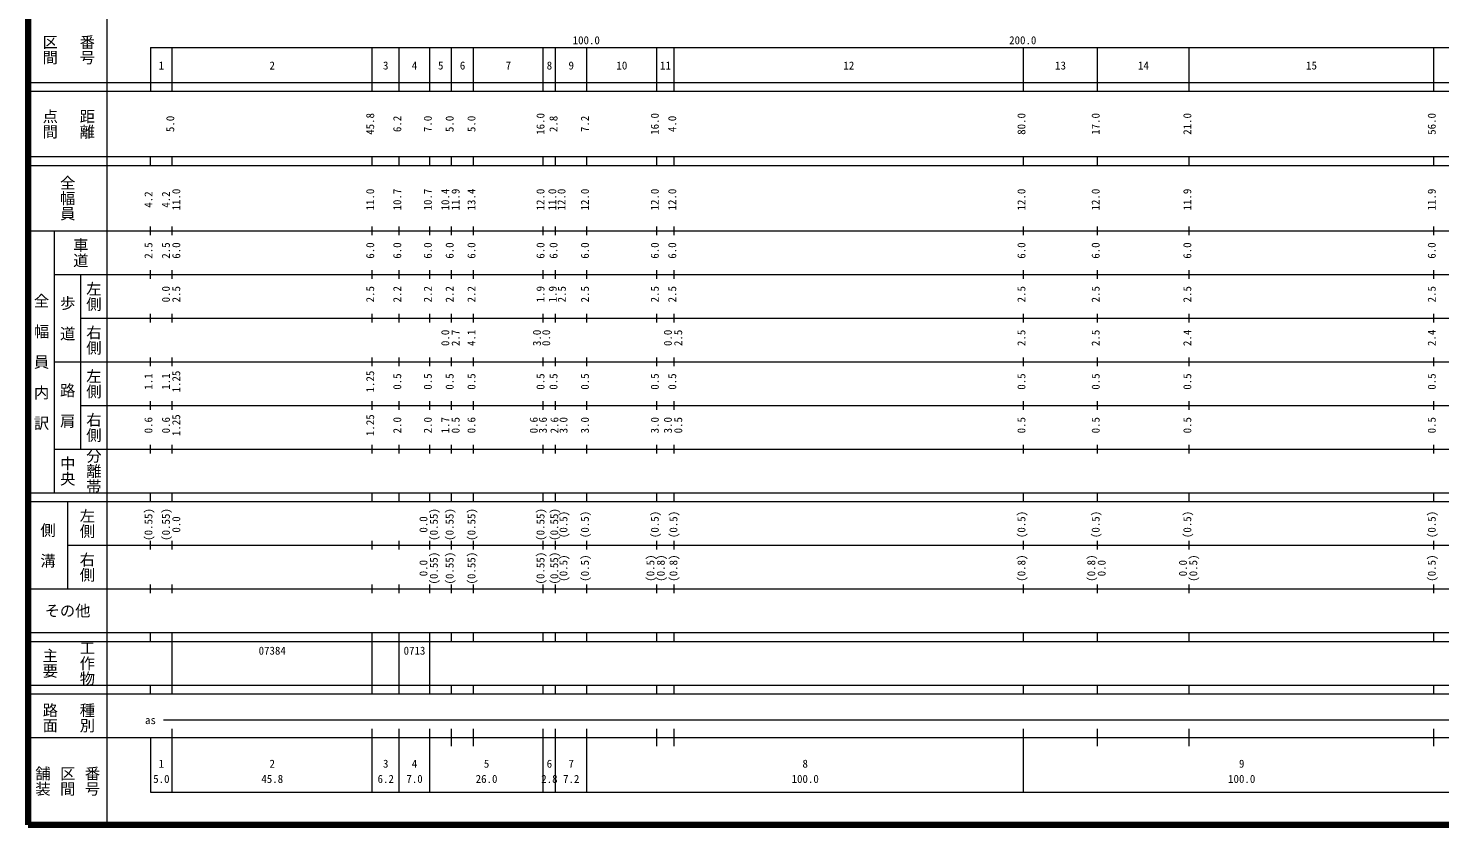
# Model space of a CAD drawing. Units: millimetres on the paper. Extents: x 40 to 680, y 20 to 380.
# Drawn here: x 40 to 363.4, y 20 to 202.4 of the extents above; entities that cross this region are included whole.
import ezdxf
from ezdxf.enums import TextEntityAlignment as Align

# ---------------------------------------------------------------- set-up
doc = ezdxf.new("R2010")
doc.units = ezdxf.units.MM
doc.layers.add('M-TTL', color=7, linetype='Continuous', lineweight=13)
doc.layers.add('M-TTL-BAND', color=7, linetype='Continuous', lineweight=13)
doc.styles.add('@ＭＳ ゴシック', font='')
doc.styles.add('ＭＳ ゴシック', font='')
doc.styles.get('@ＭＳ ゴシック').set_extended_font_data('@MS Gothic')
doc.styles.get('ＭＳ ゴシック').set_extended_font_data('MS Gothic')

msp = doc.modelspace()

# ---------------------------------------------------------------- linework, layer by layer
at = {"layer": 'M-TTL', "color": 2, "lineweight": 140}
for p, q in [((40, 380), (40, 20)), ((40, 20), (680, 20))]:
    msp.add_line(p, q, dxfattribs=at)
at = {"layer": 'M-TTL-BAND'}
for p, q in [((58, 370), (58, 20)), ((68, 198), (579, 198)), ((68, 198), (68, 188)), ((73, 188), (73, 198)), ((118.8, 188), (118.8, 198)), ((125, 188), (125, 198)), ((132, 188), (132, 198)), ((137, 188), (137, 198)), ((142, 188), (142, 198)), ((158, 188), (158, 198)), ((160.8, 188), (160.8, 198)), ((168, 188), (168, 198)), ((184, 188), (184, 198)), ((188, 188), (188, 198)), ((268, 188), (268, 198)), ((285, 188), (285, 198)), ((306, 188), (306, 198)), ((362, 188), (362, 198)), ((40, 190), (579, 190)), ((40, 188), (579, 188)), ((40, 173), (579, 173)), ((68, 171), (68, 173)), ((73, 171), (73, 173)), ((118.8, 171), (118.8, 173)), ((125, 171), (125, 173)), ((132, 171), (132, 173)), ((137, 171), (137, 173)), ((142, 171), (142, 173)), ((158, 171), (158, 173)), ((160.8, 171), (160.8, 173)), ((168, 171), (168, 173)), ((184, 171), (184, 173)), ((188, 171), (188, 173)), ((268, 171), (268, 173)), ((285, 171), (285, 173)), ((306, 171), (306, 173)), ((362, 171), (362, 173)), ((40, 171), (579, 171)), ((40, 156), (579, 156)), ((46, 96), (46, 156)), ((68, 155), (68, 157)), ((73, 155), (73, 157)), ((118.8, 155), (118.8, 157)), ((125, 155), (125, 157)), ((132, 155), (132, 157)), ((137, 155), (137, 157)), ((142, 155), (142, 157)), ((158, 155), (158, 157)), ((160.8, 155), (160.8, 157)), ((168, 155), (168, 157)), ((184, 155), (184, 157)), ((188, 155), (188, 157)), ((268, 155), (268, 157)), ((285, 155), (285, 157)), ((306, 155), (306, 157)), ((362, 155), (362, 157)), ((46, 146), (579, 146)), ((52, 146), (52, 106)), ((68, 145), (68, 147)), ((73, 145), (73, 147)), ((118.8, 145), (118.8, 147)), ((125, 145), (125, 147)), ((132, 145), (132, 147)), ((137, 145), (137, 147)), ((142, 145), (142, 147)), ((158, 145), (158, 147)), ((160.8, 145), (160.8, 147)), ((168, 145), (168, 147)), ((184, 145), (184, 147)), ((188, 145), (188, 147)), ((268, 145), (268, 147)), ((285, 145), (285, 147)), ((306, 145), (306, 147)), ((362, 145), (362, 147)), ((52, 136), (579, 136)), ((68, 135), (68, 137)), ((73, 135), (73, 137)), ((118.8, 135), (118.8, 137)), ((125, 135), (125, 137)), ((132, 135), (132, 137)), ((137, 135), (137, 137)), ((142, 135), (142, 137)), ((158, 135), (158, 137)), ((160.8, 135), (160.8, 137)), ((168, 135), (168, 137)), ((184, 135), (184, 137)), ((188, 135), (188, 137)), ((268, 135), (268, 137)), ((285, 135), (285, 137)), ((306, 135), (306, 137)), ((362, 135), (362, 137)), ((68, 125), (68, 127)), ((73, 125), (73, 127)), ((118.8, 125), (118.8, 127)), ((125, 125), (125, 127)), ((132, 125), (132, 127)), ((137, 125), (137, 127)), ((142, 125), (142, 127)), ((158, 125), (158, 127)), ((160.8, 125), (160.8, 127)), ((168, 125), (168, 127)), ((184, 125), (184, 127)), ((188, 125), (188, 127)), ((268, 125), (268, 127)), ((285, 125), (285, 127)), ((306, 125), (306, 127)), ((362, 125), (362, 127)), ((46, 126), (579, 126)), ((68, 115), (68, 117)), ((73, 115), (73, 117)), ((118.8, 115), (118.8, 117)), ((125, 115), (125, 117)), ((132, 115), (132, 117)), ((137, 115), (137, 117)), ((142, 115), (142, 117)), ((158, 115), (158, 117)), ((160.8, 115), (160.8, 117)), ((168, 115), (168, 117)), ((184, 115), (184, 117)), ((188, 115), (188, 117)), ((268, 115), (268, 117)), ((285, 115), (285, 117)), ((306, 115), (306, 117)), ((362, 115), (362, 117)), ((52, 116), (579, 116)), ((68, 105), (68, 107)), ((73, 105), (73, 107)), ((118.8, 105), (118.8, 107)), ((125, 105), (125, 107)), ((132, 105), (132, 107)), ((137, 105), (137, 107)), ((142, 105), (142, 107)), ((158, 105), (158, 107)), ((160.8, 105), (160.8, 107)), ((168, 105), (168, 107)), ((184, 105), (184, 107)), ((188, 105), (188, 107)), ((268, 105), (268, 107)), ((285, 105), (285, 107)), ((306, 105), (306, 107)), ((362, 105), (362, 107)), ((46, 106), (579, 106)), ((40, 96), (579, 96)), ((40, 94), (579, 94)), ((49, 94), (49, 74)), ((68, 94), (68, 96)), ((73, 94), (73, 96)), ((118.8, 94), (118.8, 96)), ((125, 94), (125, 96)), ((132, 94), (132, 96)), ((137, 94), (137, 96)), ((142, 94), (142, 96)), ((158, 94), (158, 96)), ((160.8, 94), (160.8, 96)), ((168, 94), (168, 96)), ((184, 94), (184, 96)), ((188, 94), (188, 96)), ((268, 94), (268, 96)), ((285, 94), (285, 96)), ((306, 94), (306, 96)), ((362, 94), (362, 96)), ((68, 83), (68, 85)), ((73, 83), (73, 85)), ((118.8, 83), (118.8, 85)), ((125, 83), (125, 85)), ((132, 83), (132, 85)), ((137, 83), (137, 85)), ((142, 83), (142, 85)), ((158, 83), (158, 85)), ((160.8, 83), (160.8, 85)), ((168, 83), (168, 85)), ((184, 83), (184, 85)), ((188, 83), (188, 85)), ((268, 83), (268, 85)), ((285, 83), (285, 85)), ((306, 83), (306, 85)), ((362, 83), (362, 85)), ((49, 84), (579, 84)), ((68, 73), (68, 75)), ((73, 73), (73, 75)), ((118.8, 73), (118.8, 75)), ((125, 73), (125, 75)), ((132, 73), (132, 75)), ((137, 73), (137, 75)), ((142, 73), (142, 75)), ((158, 73), (158, 75)), ((160.8, 73), (160.8, 75)), ((168, 73), (168, 75)), ((184, 73), (184, 75)), ((188, 73), (188, 75)), ((268, 73), (268, 75)), ((285, 73), (285, 75)), ((306, 73), (306, 75)), ((362, 73), (362, 75)), ((40, 74), (579, 74)), ((40, 64), (579, 64)), ((40, 62), (579, 62)), ((68, 62), (68, 64)), ((73, 62), (73, 64)), ((73, 52), (73, 62)), ((118.8, 62), (118.8, 64)), ((118.8, 52), (118.8, 62)), ((125, 62), (125, 64)), ((125, 52), (125, 62)), ((132, 62), (132, 64)), ((132, 52), (132, 62)), ((137, 62), (137, 64)), ((142, 62), (142, 64)), ((158, 62), (158, 64)), ((160.8, 62), (160.8, 64)), ((168, 62), (168, 64)), ((184, 62), (184, 64)), ((188, 62), (188, 64)), ((268, 62), (268, 64)), ((285, 62), (285, 64)), ((306, 62), (306, 64)), ((362, 62), (362, 64)), ((40, 52), (579, 52)), ((68, 50), (68, 52)), ((73, 50), (73, 52)), ((118.8, 50), (118.8, 52)), ((125, 50), (125, 52)), ((132, 50), (132, 52)), ((137, 50), (137, 52)), ((142, 50), (142, 52)), ((158, 50), (158, 52)), ((160.8, 50), (160.8, 52)), ((168, 50), (168, 52)), ((184, 50), (184, 52)), ((188, 50), (188, 52)), ((268, 50), (268, 52)), ((285, 50), (285, 52)), ((306, 50), (306, 52)), ((362, 50), (362, 52)), ((40, 50), (579, 50)), ((71, 44), (565, 44)), ((40, 40), (579, 40)), ((68, 40), (68, 27.5)), ((73, 27.5), (73, 42)), ((118.8, 27.5), (118.8, 42)), ((125, 27.5), (125, 42)), ((132, 27.5), (132, 42)), ((137, 38), (137, 42)), ((142, 38), (142, 42)), ((158, 27.5), (158, 42)), ((160.8, 27.5), (160.8, 42)), ((168, 27.5), (168, 42)), ((184, 38), (184, 42)), ((188, 38), (188, 42)), ((268, 27.5), (268, 42)), ((285, 38), (285, 42)), ((306, 38), (306, 42)), ((362, 38), (362, 42)), ((68, 27.5), (579, 27.5))]:
    msp.add_line(p, q, dxfattribs=at)

# ---------------------------------------------------------------- texts
at = {"layer": 'M-TTL-BAND', "style": '@ＭＳ ゴシック'}
for s, p in [('区間', (45, 197.5)), ('番号', (53.5, 197.5)), ('点間', (45, 180.5)), ('距離', (53.5, 180.5)), ('全幅員', (49, 163.5)), ('車道', (52, 151)), ('左側', (55, 141)), ('全\u3000幅\u3000員\u3000内\u3000訳', (43, 126)), ('歩\u3000道', (49, 136)), ('右側', (55, 131)), ('左側', (55, 121)), ('路\u3000肩', (49, 116)), ('右側', (55, 111)), ('中央', (49, 101)), ('分離帯', (55, 101)), ('左側', (53.5, 89)), ('側\u3000溝', (44.5, 84)), ('右側', (53.5, 79)), ('工作物', (53.5, 57)), ('主要', (45, 57)), ('路面', (45, 44.5)), ('種別', (53.5, 44.5)), ('舗装', (43.333, 30)), ('区間', (49, 30)), ('番号', (54.667, 30))]:
    msp.add_text(s, height=2.566, rotation=270, dxfattribs=at).set_placement(p, align=Align.MIDDLE_CENTER)
at = {"layer": 'M-TTL-BAND', "style": 'ＭＳ ゴシック'}
for s, p in [('100.0', (167.844, 198.195)), ('200.0', (267.844, 198.195)), ('1', (70.5, 192.405)), ('2', (95.9, 192.405)), ('3', (121.9, 192.405)), ('4', (128.5, 192.405)), ('5', (134.5, 192.405)), ('6', (139.5, 192.405)), ('7', (150, 192.405)), ('8', (159.4, 192.405)), ('9', (164.4, 192.405)), ('10', (176, 192.405)), ('11', (186, 192.405)), ('12', (228, 192.405)), ('13', (276.5, 192.405)), ('14', (295.5, 192.405)), ('15', (334, 192.405)), ('07384', (95.9, 58.405)), ('0713', (128.49, 58.405)), ('as', (68, 42.5)), ('1', (70.5, 32.523)), ('2', (95.9, 32.523)), ('3', (121.9, 32.523)), ('4', (128.5, 32.523)), ('5', (145, 32.523)), ('6', (159.4, 32.523)), ('7', (164.4, 32.523)), ('8', (218, 32.523)), ('9', (318, 32.523)), ('5.0', (70.5, 29.033)), ('45.8', (95.9, 29.033)), ('6.2', (121.9, 29.033)), ('7.0', (128.5, 29.033)), ('26.0', (145, 29.033)), ('2.8', (159.4, 29.033)), ('7.2', (164.4, 29.033)), ('100.0', (218, 29.033)), ('100.0', (318, 29.033))]:
    msp.add_text(s, height=1.833, dxfattribs=at).set_placement(p, align=Align.BOTTOM_CENTER)
for s, p in [('5.0', (74, 180.5)), ('45.8', (119.8, 180.5)), ('6.2', (126, 180.5)), ('7.0', (133, 180.5)), ('5.0', (138, 180.5)), ('5.0', (143, 180.5)), ('16.0', (158.817, 180.5)), ('2.8', (161.8, 180.5)), ('7.2', (169, 180.5)), ('16.0', (185, 180.5)), ('4.0', (189, 180.5)), ('80.0', (269, 180.5)), ('17.0', (286, 180.5)), ('21.0', (307, 180.5)), ('56.0', (363, 180.5)), ('4.2', (69, 163.174)), ('4.2', (73, 163.174)), ('11.0', (75.37, 163.174)), ('11.0', (119.8, 163.174)), ('10.7', (126, 163.174)), ('10.7', (133, 163.174)), ('10.4', (137, 163.174)), ('11.9', (139.37, 163.174)), ('13.4', (143, 163.174)), ('12.0', (158.817, 163.174)), ('11.0', (161.519, 163.174)), ('12.0', (163.631, 163.174)), ('12.0', (169, 163.174)), ('12.0', (185, 163.174)), ('12.0', (189, 163.174)), ('12.0', (269, 163.174)), ('12.0', (286, 163.174)), ('11.9', (307, 163.174)), ('11.9', (363, 163.174)), ('2.5', (69, 151.5)), ('2.5', (73, 151.5)), ('6.0', (75.37, 151.5)), ('6.0', (119.8, 151.5)), ('6.0', (126, 151.5)), ('6.0', (133, 151.5)), ('6.0', (138, 151.5)), ('6.0', (143, 151.5)), ('6.0', (158.817, 151.5)), ('6.0', (161.8, 151.5)), ('6.0', (169, 151.5)), ('6.0', (185, 151.5)), ('6.0', (189, 151.5)), ('6.0', (269, 151.5)), ('6.0', (286, 151.5)), ('6.0', (307, 151.5)), ('6.0', (363, 151.5)), ('0.0', (73, 141.5)), ('2.5', (75.37, 141.5)), ('2.5', (119.8, 141.5)), ('2.2', (126, 141.5)), ('2.2', (133, 141.5)), ('2.2', (138, 141.5)), ('2.2', (143, 141.5)), ('1.9', (158.817, 141.5)), ('1.9', (161.617, 141.5)), ('2.5', (163.707, 141.5)), ('2.5', (169, 141.5)), ('2.5', (185, 141.5)), ('2.5', (189, 141.5)), ('2.5', (269, 141.5)), ('2.5', (286, 141.5)), ('2.5', (307, 141.5)), ('2.5', (363, 141.5)), ('0.0', (137, 131.5)), ('2.7', (139.37, 131.5)), ('4.1', (143, 131.5)), ('3.0', (158, 131.5)), ('0.0', (160.12, 131.5)), ('0.0', (188, 131.5)), ('2.5', (190.37, 131.5)), ('2.5', (269, 131.5)), ('2.5', (286, 131.5)), ('2.4', (307, 131.5)), ('2.4', (363, 131.5)), ('1.1', (69, 121.5)), ('1.1', (73, 121.5)), ('1.25', (75.37, 121.5)), ('1.25', (119.8, 121.5)), ('0.5', (126, 121.5)), ('0.5', (133, 121.5)), ('0.5', (138, 121.5)), ('0.5', (143, 121.5)), ('0.5', (158.817, 121.5)), ('0.5', (161.8, 121.5)), ('0.5', (169, 121.5)), ('0.5', (185, 121.5)), ('0.5', (189, 121.5)), ('0.5', (269, 121.5)), ('0.5', (286, 121.5)), ('0.5', (307, 121.5)), ('0.5', (363, 121.5)), ('0.6', (69, 111.5)), ('0.6', (73, 111.5)), ('1.25', (75.37, 111.5)), ('1.25', (119.8, 111.5)), ('2.0', (126, 111.5)), ('2.0', (133, 111.5)), ('1.7', (137, 111.5)), ('0.5', (139.37, 111.5)), ('0.6', (143, 111.5)), ('0.6', (157.267, 111.5)), ('3.6', (159.355, 111.5)), ('2.6', (162.009, 111.5)), ('3.0', (164.09, 111.5)), ('3.0', (169, 111.5)), ('3.0', (185, 111.5)), ('3.0', (188, 111.5)), ('0.5', (190.37, 111.5)), ('0.5', (269, 111.5)), ('0.5', (286, 111.5)), ('0.5', (307, 111.5)), ('0.5', (363, 111.5)), ('(0.55)', (69, 88.764)), ('(0.55)', (73, 88.764)), ('(0.55)', (134.37, 88.764)), ('(0.55)', (138, 88.764)), ('(0.55)', (143, 88.764)), ('(0.55)', (158.817, 88.764)), ('(0.55)', (161.962, 88.764)), ('(0.5)', (164.074, 88.764)), ('(0.5)', (169, 88.764)), ('(0.5)', (185, 88.764)), ('(0.5)', (189.271, 88.764)), ('(0.5)', (269, 88.764)), ('(0.5)', (286, 88.764)), ('(0.5)', (307, 88.764)), ('(0.5)', (363, 88.764)), ('0.0', (75.37, 88.764)), ('0.0', (132, 88.764)), ('(0.55)', (134.37, 78.764)), ('(0.55)', (138, 78.764)), ('(0.55)', (143, 78.764)), ('(0.55)', (158.817, 78.764)), ('(0.55)', (161.962, 78.764)), ('(0.5)', (164.074, 78.764)), ('(0.5)', (169, 78.764)), ('(0.5)', (184, 78.764)), ('(0.8)', (186.37, 78.764)), ('(0.8)', (189.271, 78.764)), ('(0.8)', (269, 78.764)), ('(0.8)', (285, 78.764)), ('(0.5)', (308.37, 78.764)), ('(0.5)', (363, 78.764)), ('0.0', (132, 78.764)), ('0.0', (287.37, 78.764)), ('0.0', (306, 78.764))]:
    msp.add_text(s, height=1.833, rotation=90, dxfattribs=at).set_placement(p, align=Align.BOTTOM_CENTER)
msp.add_text('その他', height=2.566, dxfattribs=at).set_placement((49, 69), align=Align.MIDDLE_CENTER)

doc.saveas('drawing.dxf')
